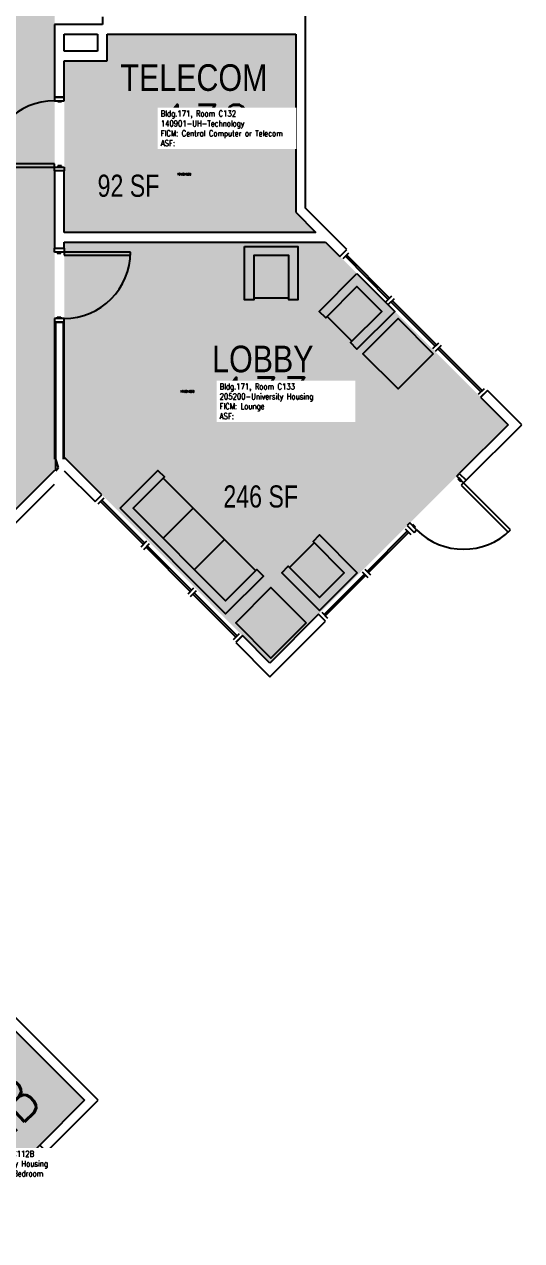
# Model space of a CAD drawing. Header units: inches. Extents: x 56 to 3925, y -1092 to 1472.
# Drawn here: x 2387 to 2657, y -215 to 445 of the extents above; entities that cross this region are included whole.
import ezdxf
from ezdxf.enums import TextEntityAlignment as Align

# ---------------------------------------------------------------- set-up
doc = ezdxf.new("R2010")
doc.units = ezdxf.units.IN
doc.header["$LTSCALE"] = 192
doc.header["$MEASUREMENT"] = 0
for name, color, linetype in [('A-AREA-IDEN', 1, 'Continuous'), ('A-DOOR', 2, 'Continuous'), ('A-GLAZ', 1, 'Continuous'), ('A-IDEN-RNUM', 7, 'Continuous'), ('A-IDEN-SNUM', 4, 'Continuous'), ('A-IDEN-VNUM', 4, 'Continuous'), ('A-MISC', 5, 'Continuous'), ('A-WALL', 5, 'Continuous'), ('AREA-TEXT', 3, 'Continuous'), ('Rooms-Category-Color', 7, 'Continuous'), ('Rooms-College-Color', 7, 'Continuous'), ('Rooms-Department-Color', 7, 'Continuous'), ('Rooms-Division-Color', 7, 'Continuous'), ('Rooms-Information', 7, 'Continuous')]:
    doc.layers.add(name, color=color, linetype=linetype)
doc.styles.add('AREA', font='arial.ttf', dxfattribs={"width": 0.75, "height": 12})
doc.styles.add('ROOMSNUMBER', font='txt.shx', dxfattribs={"height": 0.03})
doc.styles.add('ROOMVNUMBER', font='simplex.shx', dxfattribs={"width": 0.85})
doc.styles.get("Standard").update_dxf_attribs({"font": 'ARIALN.TTF'})

msp = doc.modelspace()

# ---------------------------------------------------------------- hatches: boundary and pattern name
at = {"layer": 'Rooms-Category-Color', "true_color": 0xadadad}
msp.add_hatch(color=253, dxfattribs=at).paths.add_polyline_path([(2280.86, 187.89), (2285.45, 192.48), (2286.69, 191.24), (2320.1, 224.65), (2316.13, 228.62), (2323.65, 236.14), (2323.65, 807.29), (2298.65, 807.29), (2298.65, 889.62), (2323.65, 889.62), (2323.65, 932.39), (2328.92, 932.39), (2328.92, 944.39), (2323.65, 944.39), (2323.65, 979.01), (2327.17, 979.01), (2327.17, 985.51), (2325.17, 985.51), (2325.17, 993.01), (2328.92, 993.01), (2328.92, 1032.14), (2325.17, 1032.14), (2325.17, 1109.63), (2428.66, 1109.63), (2428.66, 1032.14), (2396.8, 1032.14), (2396.8, 1020.14), (2401.17, 1020.14), (2401.17, 985.51), (2399.17, 985.51), (2399.17, 979.01), (2397.42, 979.01), (2397.42, 932.39), (2403.3, 932.39), (2403.3, 838.26), (2423.3, 838.26), (2423.3, 792.52), (2403.3, 792.52), (2403.3, 202.67), (2372.69, 172.06), (2368.53, 176.22), (2359.61, 167.29), (2363.76, 163.14), (2339.28, 138.65), (2336.36, 141.57), (2331.77, 136.97)])
at = {"layer": 'Rooms-Category-Color', "true_color": 0xe3c5e1}
msp.add_hatch(color=254, dxfattribs=at).paths.add_polyline_path([(2545.19, 331.68), (2534.89, 341.98), (2534.89, 439.26), (2431.8, 439.26), (2431.8, 424.64), (2408.55, 424.64), (2408.55, 331.68)])
at = {"layer": 'Rooms-Category-Color', "true_color": 0x728ef3}
for points in [[(2520.22, 98.21), (2649.44, 227.43), (2550.44, 326.43), (2408.55, 326.43), (2408.55, 209.88)], [(2343.43, -215.01), (2419.53, -138.9), (2322.83, -42.21), (2246.73, -118.31)]]:
    msp.add_hatch(color=171, dxfattribs=at).paths.add_polyline_path(points)
at = {"layer": 'Rooms-College-Color', "true_color": 0xadadad}
for points in [[(2280.86, 187.89), (2285.45, 192.48), (2286.69, 191.24), (2320.1, 224.65), (2316.13, 228.62), (2323.65, 236.14), (2323.65, 807.29), (2298.65, 807.29), (2298.65, 889.62), (2323.65, 889.62), (2323.65, 932.39), (2328.92, 932.39), (2328.92, 944.39), (2323.65, 944.39), (2323.65, 979.01), (2327.17, 979.01), (2327.17, 985.51), (2325.17, 985.51), (2325.17, 993.01), (2328.92, 993.01), (2328.92, 1032.14), (2325.17, 1032.14), (2325.17, 1109.63), (2428.66, 1109.63), (2428.66, 1032.14), (2396.8, 1032.14), (2396.8, 1020.14), (2401.17, 1020.14), (2401.17, 985.51), (2399.17, 985.51), (2399.17, 979.01), (2397.42, 979.01), (2397.42, 932.39), (2403.3, 932.39), (2403.3, 838.26), (2423.3, 838.26), (2423.3, 792.52), (2403.3, 792.52), (2403.3, 202.67), (2372.69, 172.06), (2368.53, 176.22), (2359.61, 167.29), (2363.76, 163.14), (2339.28, 138.65), (2336.36, 141.57), (2331.77, 136.97)], [(2545.19, 331.68), (2534.89, 341.98), (2534.89, 439.26), (2431.8, 439.26), (2431.8, 424.64), (2408.55, 424.64), (2408.55, 331.68)], [(2520.22, 98.21), (2649.44, 227.43), (2550.44, 326.43), (2408.55, 326.43), (2408.55, 209.88)], [(2343.43, -215.01), (2419.53, -138.9), (2322.83, -42.21), (2246.73, -118.31)]]:
    msp.add_hatch(color=253, dxfattribs=at).paths.add_polyline_path(points)
at = {"layer": 'Rooms-Department-Color', "true_color": 0xacacac}
msp.add_hatch(color=253, dxfattribs=at).paths.add_polyline_path([(2280.86, 187.89), (2285.45, 192.48), (2286.69, 191.24), (2320.1, 224.65), (2316.13, 228.62), (2323.65, 236.14), (2323.65, 807.29), (2298.65, 807.29), (2298.65, 889.62), (2323.65, 889.62), (2323.65, 932.39), (2328.92, 932.39), (2328.92, 944.39), (2323.65, 944.39), (2323.65, 979.01), (2327.17, 979.01), (2327.17, 985.51), (2325.17, 985.51), (2325.17, 993.01), (2328.92, 993.01), (2328.92, 1032.14), (2325.17, 1032.14), (2325.17, 1109.63), (2428.66, 1109.63), (2428.66, 1032.14), (2396.8, 1032.14), (2396.8, 1020.14), (2401.17, 1020.14), (2401.17, 985.51), (2399.17, 985.51), (2399.17, 979.01), (2397.42, 979.01), (2397.42, 932.39), (2403.3, 932.39), (2403.3, 838.26), (2423.3, 838.26), (2423.3, 792.52), (2403.3, 792.52), (2403.3, 202.67), (2372.69, 172.06), (2368.53, 176.22), (2359.61, 167.29), (2363.76, 163.14), (2339.28, 138.65), (2336.36, 141.57), (2331.77, 136.97)])
at = {"layer": 'Rooms-Department-Color', "true_color": 0x604aed}
for points in [[(2545.19, 331.68), (2534.89, 341.98), (2534.89, 439.26), (2431.8, 439.26), (2431.8, 424.64), (2408.55, 424.64), (2408.55, 331.68)], [(2520.22, 98.21), (2649.44, 227.43), (2550.44, 326.43), (2408.55, 326.43), (2408.55, 209.88)], [(2343.43, -215.01), (2419.53, -138.9), (2322.83, -42.21), (2246.73, -118.31)]]:
    msp.add_hatch(color=173, dxfattribs=at).paths.add_polyline_path(points)
at = {"layer": 'Rooms-Division-Color', "true_color": 0xadadad}
msp.add_hatch(color=253, dxfattribs=at).paths.add_polyline_path([(2280.86, 187.89), (2285.45, 192.48), (2286.69, 191.24), (2320.1, 224.65), (2316.13, 228.62), (2323.65, 236.14), (2323.65, 807.29), (2298.65, 807.29), (2298.65, 889.62), (2323.65, 889.62), (2323.65, 932.39), (2328.92, 932.39), (2328.92, 944.39), (2323.65, 944.39), (2323.65, 979.01), (2327.17, 979.01), (2327.17, 985.51), (2325.17, 985.51), (2325.17, 993.01), (2328.92, 993.01), (2328.92, 1032.14), (2325.17, 1032.14), (2325.17, 1109.63), (2428.66, 1109.63), (2428.66, 1032.14), (2396.8, 1032.14), (2396.8, 1020.14), (2401.17, 1020.14), (2401.17, 985.51), (2399.17, 985.51), (2399.17, 979.01), (2397.42, 979.01), (2397.42, 932.39), (2403.3, 932.39), (2403.3, 838.26), (2423.3, 838.26), (2423.3, 792.52), (2403.3, 792.52), (2403.3, 202.67), (2372.69, 172.06), (2368.53, 176.22), (2359.61, 167.29), (2363.76, 163.14), (2339.28, 138.65), (2336.36, 141.57), (2331.77, 136.97)])
at = {"layer": 'Rooms-Division-Color', "true_color": 0x604aed}
for points in [[(2545.19, 331.68), (2534.89, 341.98), (2534.89, 439.26), (2431.8, 439.26), (2431.8, 424.64), (2408.55, 424.64), (2408.55, 331.68)], [(2520.22, 98.21), (2649.44, 227.43), (2550.44, 326.43), (2408.55, 326.43), (2408.55, 209.88)], [(2343.43, -215.01), (2419.53, -138.9), (2322.83, -42.21), (2246.73, -118.31)]]:
    msp.add_hatch(color=173, dxfattribs=at).paths.add_polyline_path(points)

# ---------------------------------------------------------------- linework, layer by layer
at = {"layer": 'A-DOOR'}
for p, q in [((2408.55, 405.08), (2403.3, 405.08)), ((2403.3, 405.08), (2403.3, 403.08)), ((2403.3, 403.08), (2408.55, 403.08)), ((2405.05, 402.46), (2405.05, 403.08)), ((2405.05, 403.08), (2407.05, 403.08)), ((2407.05, 402.46), (2405.05, 402.46)), ((2407.05, 403.08), (2407.05, 402.46)), ((2408.55, 403.08), (2408.55, 405.08)), ((2403.3, 368.83), (2367.3, 368.83)), ((2367.3, 367.08), (2403.3, 367.08)), ((2403.3, 367.08), (2403.3, 368.83)), ((2403.3, 365.08), (2403.3, 367.08)), ((2403.3, 367.08), (2408.55, 367.08)), ((2408.55, 365.08), (2403.3, 365.08)), ((2407.05, 367.71), (2405.05, 367.71)), ((2405.05, 367.71), (2405.05, 367.08)), ((2405.05, 367.08), (2407.05, 367.08)), ((2407.05, 367.08), (2407.05, 367.71)), ((2408.55, 367.08), (2408.55, 365.08)), ((2403.3, 321.06), (2403.3, 323.06)), ((2403.3, 323.06), (2408.55, 323.06)), ((2408.55, 321.06), (2403.3, 321.06)), ((2404.8, 321.06), (2404.8, 320.43)), ((2406.8, 321.06), (2404.8, 321.06)), ((2404.8, 320.43), (2406.8, 320.43)), ((2406.8, 320.43), (2406.8, 321.06)), ((2408.55, 323.06), (2408.55, 321.06)), ((2408.55, 321.06), (2408.55, 319.31)), ((2444.55, 321.06), (2408.55, 321.06)), ((2408.55, 319.31), (2444.55, 319.31)), ((2444.55, 319.31), (2444.55, 321.06)), ((2403.3, 285.06), (2403.3, 283.06)), ((2408.55, 285.06), (2403.3, 285.06)), ((2404.8, 285.06), (2404.8, 285.68)), ((2404.8, 285.68), (2406.8, 285.68)), ((2406.8, 285.06), (2404.8, 285.06)), ((2406.8, 285.68), (2406.8, 285.06)), ((2408.55, 283.06), (2408.55, 285.06)), ((2403.3, 283.06), (2408.55, 283.06)), ((2621.6, 199.59), (2623.01, 201.01)), ((2625.31, 195.88), (2621.6, 199.59)), ((2622.66, 198.53), (2622.22, 198.09)), ((2622.22, 198.09), (2623.63, 196.67)), ((2624.07, 197.12), (2622.66, 198.53)), ((2623.01, 201.01), (2626.72, 197.29)), ((2623.63, 196.67), (2624.07, 197.12)), ((2625.31, 195.88), (2624.07, 194.64)), ((2624.07, 194.64), (2649.53, 169.19)), ((2626.72, 197.29), (2625.31, 195.88)), ((2650.77, 170.42), (2625.31, 195.88)), ((2596.14, 174.14), (2594.73, 172.72)), ((2594.73, 172.72), (2598.44, 169.01)), ((2599.85, 170.42), (2596.14, 174.14)), ((2597.2, 173.07), (2597.64, 173.52)), ((2598.62, 171.66), (2597.2, 173.07)), ((2597.64, 173.52), (2599.06, 172.1)), ((2599.06, 172.1), (2598.62, 171.66)), ((2598.44, 169.01), (2599.85, 170.42)), ((2649.53, 169.19), (2650.77, 170.42))]:
    msp.add_line(p, q, dxfattribs=at)
for centre, start, end in [((2403.3, 367.08), 90, 180), ((2408.55, 321.06), 270, 0), ((2625.31, 195.88), 225, 315)]:
    msp.add_arc(centre, 36, start, end, dxfattribs=at)
at = {"layer": 'A-GLAZ'}
for p, q in [((2558.49, 318.92), (2561.67, 322.1)), ((2559.9, 317.5), (2563.08, 320.68)), ((2584.47, 295.4), (2561.14, 318.74)), ((2561.85, 319.45), (2585.18, 296.11)), ((2583.24, 294.17), (2586.42, 297.35)), ((2584.65, 292.75), (2587.83, 295.93)), ((2609.93, 269.95), (2585.89, 293.99)), ((2586.6, 294.7), (2610.64, 270.66)), ((2608.69, 268.71), (2611.87, 271.89)), ((2610.11, 267.3), (2613.29, 270.48)), ((2634.68, 245.2), (2611.34, 268.53)), ((2612.05, 269.24), (2635.39, 245.91)), ((2633.44, 243.96), (2636.62, 247.14)), ((2638.04, 245.73), (2634.86, 242.55)), ((2428.73, 189.16), (2425.55, 185.98)), ((2426.97, 184.57), (2430.15, 187.75)), ((2428.2, 185.8), (2451.54, 162.47)), ((2452.24, 163.18), (2428.91, 186.51)), ((2598.17, 169.27), (2594.99, 172.46)), ((2594.82, 169.8), (2572.9, 147.88)), ((2573.6, 147.18), (2595.52, 169.1)), ((2593.58, 171.04), (2596.76, 167.86)), ((2450.3, 161.23), (2453.48, 164.41)), ((2451.71, 159.82), (2454.9, 163)), ((2452.95, 161.05), (2476.99, 137.01)), ((2477.7, 137.72), (2453.66, 161.76)), ((2571.48, 146.47), (2549.56, 124.55)), ((2550.27, 123.84), (2572.19, 145.76)), ((2570.24, 147.71), (2573.43, 144.53)), ((2571.66, 149.12), (2574.84, 145.94)), ((2475.76, 135.77), (2478.94, 138.96)), ((2477.17, 134.36), (2480.35, 137.54)), ((2478.41, 135.6), (2501.74, 112.26)), ((2502.45, 112.97), (2479.11, 136.31)), ((2548.32, 125.79), (2551.51, 122.6)), ((2546.91, 124.37), (2550.09, 121.19)), ((2500.5, 111.03), (2503.69, 114.21)), ((2501.92, 109.61), (2505.1, 112.79)), ((2360.68, -201.46), (2395.33, -166.82)), ((2394.8, -166.29), (2395.86, -167.35))]:
    msp.add_line(p, q, dxfattribs=at)
msp.add_lwpolyline([(2397.54, -168.32), (2398.95, -166.9), (2395.24, -163.19), (2393.83, -164.61)], close=True, dxfattribs=at)
at = {"layer": 'A-MISC'}
for points in [[(2506.43, 324.08), (2535.43, 324.08), (2535.43, 295.08), (2530.43, 295.08), (2530.43, 319.08), (2511.43, 319.08), (2511.43, 295.08), (2506.43, 295.08)], [(2567.46, 309.4), (2587.97, 288.89), (2567.46, 268.38), (2563.93, 271.92), (2580.9, 288.89), (2567.46, 302.32), (2550.49, 285.35), (2546.96, 288.89)], [(2608.82, 265.92), (2589.73, 246.83), (2570.64, 265.92), (2589.73, 285.01)], [(2438.88, 182.15), (2459.38, 202.65), (2462.92, 199.12), (2445.95, 182.15), (2496.15, 131.94), (2513.12, 148.91), (2516.66, 145.38), (2496.15, 124.87)], [(2567.63, 147.16), (2547.13, 126.65), (2526.62, 147.16), (2530.16, 150.69), (2547.13, 133.72), (2560.56, 147.16), (2543.59, 164.13), (2547.13, 167.67)], [(2539.86, 120.02), (2520.77, 100.92), (2501.68, 120.02), (2520.77, 139.11)]]:
    msp.add_lwpolyline(points, close=True, dxfattribs=at)
for points in [[(2530.43, 296.08), (2511.43, 296.08)], [(2564.63, 272.63), (2551.2, 286.06)], [(2512.48, 148.24), (2462.26, 198.46)], [(2462.23, 165.87), (2478.54, 182.18)], [(2495.51, 165.21), (2479.2, 148.9)], [(2530.86, 149.99), (2544.3, 163.42)]]:
    msp.add_lwpolyline(points, dxfattribs=at)
at = {"layer": 'A-WALL'}
for p, q in [((2539.55, 344.75), (2539.55, 455.39)), ((2429.3, 448.51), (2429.3, 444.51)), ((2429.3, 444.51), (2403.3, 444.51)), ((2403.3, 444.51), (2403.3, 405.08)), ((2408.55, 439.26), (2426.55, 439.26)), ((2408.55, 429.89), (2408.55, 439.26)), ((2426.55, 439.26), (2426.55, 429.89)), ((2431.8, 439.26), (2534.3, 439.26)), ((2431.8, 424.64), (2431.8, 439.26)), ((2534.3, 439.26), (2534.3, 342.58)), ((2426.55, 429.89), (2408.55, 429.89)), ((2408.55, 405.08), (2408.55, 424.64)), ((2408.55, 424.64), (2431.8, 424.64)), ((2403.3, 405.08), (2408.55, 405.08)), ((2408.55, 365.08), (2403.3, 365.08)), ((2403.3, 365.08), (2403.3, 323.06)), ((2408.55, 331.68), (2408.55, 365.08)), ((2561.93, 322.36), (2539.55, 344.75)), ((2534.3, 342.58), (2545.19, 331.68)), ((2545.19, 331.68), (2408.55, 331.68)), ((2408.55, 326.43), (2550.44, 326.43)), ((2408.55, 323.06), (2408.55, 326.43)), ((2550.44, 326.43), (2558.22, 318.65)), ((2403.3, 323.06), (2408.55, 323.06)), ((2403.3, 323.06), (2403.92, 323.06)), ((2403.92, 323.06), (2408.55, 323.06)), ((2558.22, 318.65), (2561.93, 322.36)), ((2403.3, 283.06), (2403.3, 208.71)), ((2408.55, 283.06), (2403.3, 283.06)), ((2403.92, 283.06), (2408.55, 283.06)), ((2403.92, 202.41), (2403.92, 283.06)), ((2407.92, 283.06), (2407.92, 208.71)), ((2408.55, 208.71), (2408.55, 283.06)), ((2408.55, 209.88), (2408.55, 283.06)), ((2638.3, 246), (2634.59, 242.28)), ((2656.86, 227.43), (2638.3, 246)), ((2634.59, 242.28), (2649.44, 227.43)), ((2649.44, 227.43), (2623.01, 201.01)), ((2626.72, 197.29), (2656.86, 227.43)), ((2405.52, 204.21), (2403.92, 208.71)), ((2403.92, 202.41), (2403.92, 208.71)), ((2429, 189.43), (2408.55, 209.88)), ((2403.3, 202.67), (2339.28, 138.65)), ((2403.92, 202.41), (2405.52, 204.21)), ((2408.55, 202.45), (2425.29, 185.71)), ((2623.01, 201.01), (2626.72, 197.29)), ((2342.99, 134.94), (2403.3, 195.24)), ((2425.29, 185.71), (2429, 189.43)), ((2546.64, 124.64), (2520.22, 98.21)), ((2520.22, 90.79), (2550.36, 120.93)), ((2550.36, 120.93), (2546.64, 124.64)), ((2505.37, 113.06), (2501.65, 109.35)), ((2520.22, 98.21), (2505.37, 113.06)), ((2501.65, 109.35), (2520.22, 90.79)), ((2426.96, -138.9), (2326.55, -38.49)), ((2322.83, -42.21), (2419.53, -138.9)), ((2419.53, -138.9), (2395.24, -163.19)), ((2398.95, -166.9), (2426.96, -138.9)), ((2395.24, -163.19), (2398.95, -166.9))]:
    msp.add_line(p, q, dxfattribs=at)

# ---------------------------------------------------------------- texts
at = {"layer": 'A-AREA-IDEN'}
for s, p in [('TELECOM', (2478.95, 408.44)), ('LOBBY', (2516.35, 255.86))]:
    msp.add_text(s, height=14.4, dxfattribs=at).set_placement(p, align=Align.CENTER)
at = {"layer": 'A-IDEN-RNUM', "style": 'ROOMSNUMBER', "width": 0.85}
for s, p in [('0132-00', (2473.6, 362.76)), ('0133-00', (2475.32, 244.96))]:
    msp.add_text(s, height=1, dxfattribs=at).set_placement(p, align=Align.CENTER)
at = {"layer": 'A-IDEN-SNUM', "style": 'ROOMSNUMBER', "width": 0.85}
for s, p in [('1710C13200', (2473.6, 362.76)), ('1710C13300', (2475.32, 244.96))]:
    msp.add_text(s, height=1, dxfattribs=at).set_placement(p, align=Align.CENTER)
at = {"layer": 'A-IDEN-VNUM', "style": 'ROOMVNUMBER', "width": 0.85}
for s, p in [('132', (2460.95, 378.44)), ('133', (2492.92, 230.45))]:
    msp.add_text(s, height=22.5, dxfattribs=at).set_placement(p)
msp.add_text('112B', height=22.5, rotation=43.54065, dxfattribs=at).set_placement((2348.91, -186.64))
at = {"layer": 'AREA-TEXT', "style": 'AREA', "width": 0.75}
for s, p in [('92 SF', (2443.43, 356.99)), ('246 SF', (2515.2, 188.52))]:
    msp.add_text(s, height=12, dxfattribs=at).set_placement(p, align=Align.MIDDLE_CENTER)

# ---------------------------------------------------------------- next in the draw order: texts
at = {"layer": 'Rooms-Information', "char_height": 3.2143, "width": 72, "attachment_point": 7, "style": 'ROOMVNUMBER', "bg_fill": 3, "box_fill_scale": 1.5, "bg_fill_color": 256, "bg_fill_true_color": 13158600, "bg_fill_transparency": 0}
for s, insert in [('Bldg.171, Room C132^M^J140901-UH-Technology^M^JFICM: Central Computer or Telecom^M^JASF: ', (2460.95, 378.44)), ('Bldg.171, Room C133^M^J205200-University Housing^M^JFICM: Lounge^M^JASF: ', (2492.92, 230.45)), ('Bldg.171, Room C112B^M^J205200-University Housing^M^JFICM: Apartment Bedroom^M^JASF: 105, Cap: 1', (2348.91, -186.64))]:
    msp.add_mtext(s, dxfattribs=dict(at, insert=insert))

doc.saveas('drawing.dxf')
